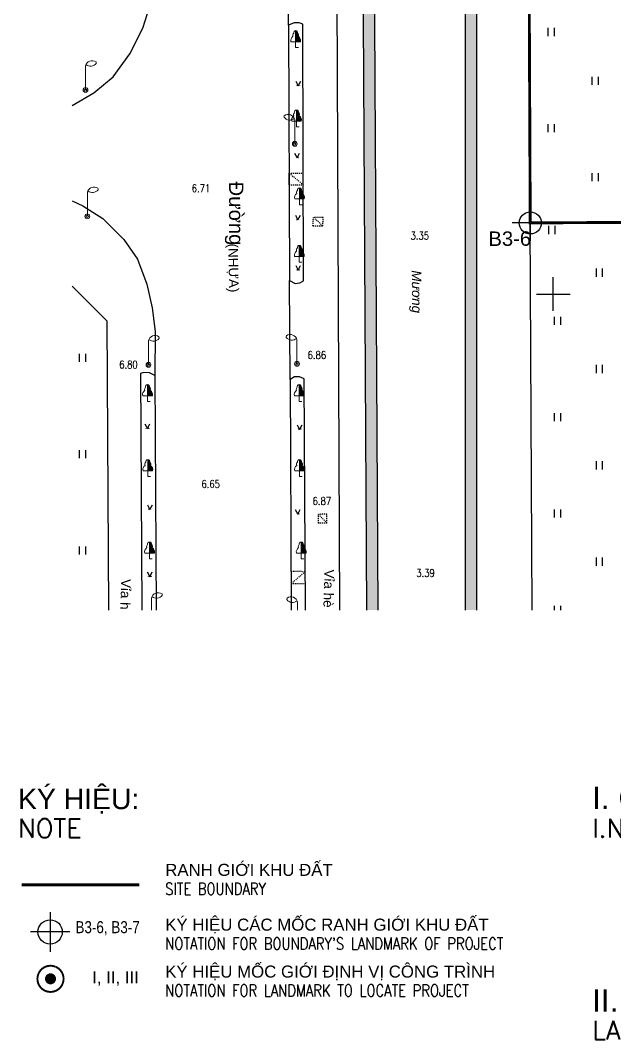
# Model space of a CAD drawing. Header units: millimetres. Extents: x 581430 to 583682, y 2329840 to 2330113.
# Drawn here: x 581899.4 to 581961.1, y 2329872.6 to 2329978.4 of the extents above; entities that cross this region are included whole.
import ezdxf
from ezdxf.enums import TextEntityAlignment as Align
from ezdxf.xclip import XClip

# ---------------------------------------------------------------- set-up
doc = ezdxf.new("R2010")
doc.units = ezdxf.units.MM
doc.header["$LTSCALE"] = 0.001
doc.header["$MEASUREMENT"] = 0
doc.header["$XCLIPFRAME"] = 0
for name, pattern in [('$0$ACAD_ISO03W100', [30, 12, -18]), ('CENTER2', [1.125, 0.75, -0.125, 0.125, -0.125]), ('HIDDEN', [0.375, 0.25, -0.125]), ('NETNHA500', [0.75, 0.5, -0.25])]:
    doc.linetypes.add(name, pattern=pattern)
for name, color, linetype in [('$0$slopes', 7, 'Continuous'), ('Existing map', 250, 'Continuous'), ('IDEA_Text', 8, 'Continuous'), ('new block$0$giao thong chuan 28 06$0$giao thong chuan$0$giao thongsua theo ssd$0$giao thong canh quan$0$giao thong$0$CHUTHICH', 7, 'Continuous'), ('Red line', 1, 'Continuous'), ('TEXT VIET', 7, 'Continuous'), ('TOA DO', 7, 'Continuous')]:
    doc.layers.add(name, color=color, linetype=linetype)
doc.layers.add('KYHIEU', color=250, linetype='Continuous', lineweight=0)
doc.layers.add('new block$0$giao thong chuan 28 06$0$giao thong chuan$0$giao thongsua theo ssd$0$giao thong canh quan$0$giao thong$0$TOADO', color=7, linetype='Continuous', lineweight=35)
doc.styles.add('AO', font='', dxfattribs={"height": 1})
doc.styles.add('Arial', font='arial.ttf')
doc.styles.add('arial-3', font='romans.shx', dxfattribs={"width": 0.7})
doc.styles.add('CHU', font='', dxfattribs={"height": 1.5})
doc.styles.add('CLD', font='', dxfattribs={"height": 1})
doc.styles.add('DC', font='romans.shx', dxfattribs={"width": 0.8, "height": 0.8})
doc.styles.get('AO').set_extended_font_data('.VnArial', italic=True)
doc.styles.get('CHU').set_extended_font_data('.VnArial')
doc.styles.get('CLD').set_extended_font_data('.VnArialH')
pattern_1 = [(0, (-582694.9674589662, -2330087.454682999), (0.714375, 0.4124445967499999), [0.47625, -0.9524999999999999]), (120, (-582694.9674589662, -2330087.454682999), (-0.7143749984391286, 0.4124445994535086), [0.4762499999999995, -0.952499999999999]), (59.99999999999999, (-582694.9674589662, -2330087.454682999), (1.560871365491323e-09, 0.8248891962035083), [-0.9524999999999999, 0.47625])]

# ---------------------------------------------------------------- blocks, each defined once
blk = doc.blocks.new('CAYLR')
at = {"layer": 'KYHIEU'}
for points in [[(0, 1.75, 0.497303), (-0.198201, 1.488681, 0.339551), (-0.284941, 1.163565, 0.289175), (-0.5, 0.602359)], [(0, 1.75, -0.497303), (0.198201, 1.488681, -0.339551), (0.284941, 1.163565, -0.289175), (0.5, 0.602359)]]:
    blk.add_lwpolyline(points, format="xyb", dxfattribs=at)
for points in [[(0, 0), (0, 1.75)], [(0.1, 0.602359), (0.1, 1.724173)], [(0.2, 0.602359), (0.2, 1.487287)], [(0.3, 0.602359), (0.3, 1.151908)], [(-0.5, 0.602359), (0.5, 0.602359)], [(0, 0), (0.280275, -0.001587)], [(0.4, 0.602359), (0.4, 1.04811)], [(0.5, 0.602359), (0.5, 0.8228110000000001)]]:
    blk.add_lwpolyline(points, dxfattribs=at)
blk = doc.blocks.new('DEN-T')
at = {"layer": 'KYHIEU'}
for points in [[(-0.04813851602375507, 2.635291708156728, -0.4205312355544072), (-1.11363583378261, 2.754774887216627, -0.5722409269359763)], [(-1.097098964673933, 2.919030659173586, -0.5236518105231166), (-5.005858838558197e-09, 2.499999998472049, -0.5493756897929506)]]:
    blk.add_lwpolyline(points, format="xyb", dxfattribs=at)
blk.add_lwpolyline([(0, 0), (0, 2.5)], dxfattribs=at)
for radius in [0.25, 0.125]:
    blk.add_circle((0, 0), radius, dxfattribs=at)
blk.add_arc((-0.9486675754305907, 2.821126608832856), 0.1778119251538809, 146.5915040924764, 201.9104362644512, dxfattribs=at)
blk = doc.blocks.new('DEN-P')
at = {"layer": 'KYHIEU'}
for points in [[(1.097098964673933, 2.919030659173586, 0.5236518105231166), (5.005858838558197e-09, 2.499999998472049, 0.5493756897929506)], [(0.04813851602375507, 2.635291708156728, 0.4205312355544072), (1.11363583378261, 2.754774887216627, 0.5722409269359763)]]:
    blk.add_lwpolyline(points, format="xyb", dxfattribs=at)
blk.add_lwpolyline([(0, 0), (0, 2.5)], dxfattribs=at)
for radius in [0.25, 0.125]:
    blk.add_circle((0, 0), radius, dxfattribs=at)
blk.add_arc((0.9486675754305907, 2.821126608832856), 0.1778119251538809, 338.0895637355486, 33.40849590752357, dxfattribs=at)
blk = doc.blocks.new('DEN-P-flat-5')
at = {"layer": 'KYHIEU'}
for points in [[(1.09709896473214, 2.919030659366399, 0.5236518105231166), (5.005858838558197e-09, 2.499999998603016, 0.5493756897929506)], [(0.04813851602375507, 2.635291708167642, 0.4205312355544072), (1.113635833840817, 2.754774887114763, 0.5722409269359763)]]:
    blk.add_lwpolyline(points, format="xyb", dxfattribs=at)
blk.add_lwpolyline([(0, 0), (0, 2.5)], dxfattribs=at)
for radius in [0.25, 0.125]:
    blk.add_circle((0, 0), radius, dxfattribs=at)
blk.add_arc((0.948667575372383, 2.821126608643681), 0.1778119251538809, 338.0895637462928, 33.40849589872919, dxfattribs=at)
blk = doc.blocks.new('DEN-P-flat-6')
at = {"layer": 'KYHIEU'}
for points in [[(1.097098964615725, 2.919030659366399, 0.5236518105231166), (5.005858838558197e-09, 2.499999998603016, 0.5493756897929506)], [(0.04813851602375507, 2.635291708167642, 0.4205312355544072), (1.113635833724402, 2.754774887114763, 0.5722409269359763)]]:
    blk.add_lwpolyline(points, format="xyb", dxfattribs=at)
blk.add_lwpolyline([(0, 0), (0, 2.5)], dxfattribs=at)
for radius in [0.25, 0.125]:
    blk.add_circle((0, 0), radius, dxfattribs=at)
blk.add_arc((0.9486675754887983, 2.821126608643681), 0.1778119251538809, 338.0895637462928, 33.40849589872919, dxfattribs=at)
blk = doc.blocks.new('DEN-P-flat-7')
at = {"layer": 'KYHIEU'}
for points in [[(1.097098964615725, 2.919030659366399, 0.5236518105231166), (5.005858838558197e-09, 2.499999998603016, 0.5493756897929506)], [(0.04813851602375507, 2.635291708167642, 0.4205312355544072), (1.113635833724402, 2.754774887114763, 0.5722409269359763)]]:
    blk.add_lwpolyline(points, format="xyb", dxfattribs=at)
blk.add_lwpolyline([(0, 0), (0, 2.5)], dxfattribs=at)
for radius in [0.25, 0.125]:
    blk.add_circle((0, 0), radius, dxfattribs=at)
blk.add_arc((0.9486675754887983, 2.821126608643681), 0.1778119251538809, 338.0895637462928, 33.40849589872919, dxfattribs=at)
blk = doc.blocks.new('DEN-P-flat-8')
at = {"layer": 'KYHIEU'}
for points in [[(1.09709896473214, 2.919030659366399, 0.5236518105231166), (5.005858838558197e-09, 2.499999998603016, 0.5493756897929506)], [(0.04813851602375507, 2.635291708167642, 0.4205312355544072), (1.113635833840817, 2.754774887114763, 0.5722409269359763)]]:
    blk.add_lwpolyline(points, format="xyb", dxfattribs=at)
blk.add_lwpolyline([(0, 0), (0, 2.5)], dxfattribs=at)
for radius in [0.25, 0.125]:
    blk.add_circle((0, 0), radius, dxfattribs=at)
blk.add_arc((0.948667575372383, 2.821126608643681), 0.1778119251538809, 338.0895637462928, 33.40849589872919, dxfattribs=at)
blk = doc.blocks.new('DEN-T-flat-1')
at = {"layer": 'KYHIEU'}
for points in [[(-0.04813851602375507, 2.635291708167642, -0.4205312355544072), (-1.113635833724402, 2.754774887114763, -0.5722409269359763)], [(-1.097098964615725, 2.919030659366399, -0.5236518105231166), (-5.005858838558197e-09, 2.499999998603016, -0.5493756897929506)]]:
    blk.add_lwpolyline(points, format="xyb", dxfattribs=at)
blk.add_lwpolyline([(0, 0), (0, 2.5)], dxfattribs=at)
for radius in [0.25, 0.125]:
    blk.add_circle((0, 0), radius, dxfattribs=at)
blk.add_arc((-0.9486675754887983, 2.821126608643681), 0.1778119251538809, 146.5915041012708, 201.9104362537072, dxfattribs=at)
blk = doc.blocks.new('DEN-T-flat-2')
at = {"layer": 'KYHIEU'}
for points in [[(-0.04813851602375507, 2.635291708167642, -0.4205312355544072), (-1.113635833724402, 2.754774887114763, -0.5722409269359763)], [(-1.097098964615725, 2.919030659366399, -0.5236518105231166), (-5.005858838558197e-09, 2.499999998603016, -0.5493756897929506)]]:
    blk.add_lwpolyline(points, format="xyb", dxfattribs=at)
blk.add_lwpolyline([(0, 0), (0, 2.5)], dxfattribs=at)
for radius in [0.25, 0.125]:
    blk.add_circle((0, 0), radius, dxfattribs=at)
blk.add_arc((-0.9486675754887983, 2.821126608643681), 0.1778119251538809, 146.5915041012708, 201.9104362537072, dxfattribs=at)
blk = doc.blocks.new('CAYLR-flat-19')
at = {"layer": 'KYHIEU'}
for points in [[(0, 1.75, 0.497303), (-0.1982009999919683, 1.488681000191718, 0.339551), (-0.2849410000490025, 1.163565000053495, 0.289175), (-0.5, 0.6023590001277626)], [(0, 1.75, -0.497303), (0.1982009999919683, 1.488681000191718, -0.339551), (0.2849410000490025, 1.163565000053495, -0.289175), (0.5, 0.6023590001277626)]]:
    blk.add_lwpolyline(points, format="xyb", dxfattribs=at)
for points in [[(0, 0), (0, 1.75)], [(0.09999999997671694, 0.6023590001277626), (0.09999999997671694, 1.724173000082374)], [(0.1999999999534339, 0.6023590001277626), (0.1999999999534339, 1.487286999821663)], [(0.3000000000465661, 0.6023590001277626), (0.3000000000465661, 1.151907999999821)], [(-0.5, 0.6023590001277626), (0.5, 0.6023590001277626)], [(0, 0), (0.2802750000264496, -0.001587000209838152)], [(0.4000000000232831, 0.6023590001277626), (0.4000000000232831, 1.048109999857843)], [(0.5, 0.6023590001277626), (0.5, 0.8228110000491142)]]:
    blk.add_lwpolyline(points, dxfattribs=at)
blk = doc.blocks.new('CAYLR-flat-23')
at = {"layer": 'KYHIEU'}
for points in [[(0, 1.75, 0.497303), (-0.1982009999919683, 1.488681000191718, 0.339551), (-0.2849410000490025, 1.163565000053495, 0.289175), (-0.5, 0.6023590001277626)], [(0, 1.75, -0.497303), (0.1982009999919683, 1.488681000191718, -0.339551), (0.2849410000490025, 1.163565000053495, -0.289175), (0.5, 0.6023590001277626)]]:
    blk.add_lwpolyline(points, format="xyb", dxfattribs=at)
for points in [[(0, 0), (0, 1.75)], [(0.09999999997671694, 0.6023590001277626), (0.09999999997671694, 1.724173000082374)], [(0.1999999999534339, 0.6023590001277626), (0.1999999999534339, 1.487286999821663)], [(0.3000000000465661, 0.6023590001277626), (0.3000000000465661, 1.151907999999821)], [(-0.5, 0.6023590001277626), (0.5, 0.6023590001277626)], [(0, 0), (0.2802750000264496, -0.001587000209838152)], [(0.4000000000232831, 0.6023590001277626), (0.4000000000232831, 1.048109999857843)], [(0.5, 0.6023590001277626), (0.5, 0.8228110000491142)]]:
    blk.add_lwpolyline(points, dxfattribs=at)
blk = doc.blocks.new('CAYLR-flat-24')
at = {"layer": 'KYHIEU'}
for points in [[(0, 1.75, 0.497303), (-0.1982009999919683, 1.488681000191718, 0.339551), (-0.2849410000490025, 1.163565000053495, 0.289175), (-0.5, 0.6023590001277626)], [(0, 1.75, -0.497303), (0.1982009999919683, 1.488681000191718, -0.339551), (0.2849410000490025, 1.163565000053495, -0.289175), (0.5, 0.6023590001277626)]]:
    blk.add_lwpolyline(points, format="xyb", dxfattribs=at)
for points in [[(0, 0), (0, 1.75)], [(0.09999999997671694, 0.6023590001277626), (0.09999999997671694, 1.724173000082374)], [(0.1999999999534339, 0.6023590001277626), (0.1999999999534339, 1.487286999821663)], [(0.3000000000465661, 0.6023590001277626), (0.3000000000465661, 1.151907999999821)], [(-0.5, 0.6023590001277626), (0.5, 0.6023590001277626)], [(0, 0), (0.2802750000264496, -0.001587000209838152)], [(0.4000000000232831, 0.6023590001277626), (0.4000000000232831, 1.048109999857843)], [(0.5, 0.6023590001277626), (0.5, 0.8228110000491142)]]:
    blk.add_lwpolyline(points, dxfattribs=at)
blk = doc.blocks.new('CAYLR-flat-25')
at = {"layer": 'KYHIEU'}
for points in [[(0, 1.75, 0.497303), (-0.1982009999919683, 1.488681000191718, 0.339551), (-0.2849410000490025, 1.163565000053495, 0.289175), (-0.5, 0.6023590001277626)], [(0, 1.75, -0.497303), (0.1982009999919683, 1.488681000191718, -0.339551), (0.2849410000490025, 1.163565000053495, -0.289175), (0.5, 0.6023590001277626)]]:
    blk.add_lwpolyline(points, format="xyb", dxfattribs=at)
for points in [[(0, 0), (0, 1.75)], [(0.09999999997671694, 0.6023590001277626), (0.09999999997671694, 1.724173000082374)], [(0.1999999999534339, 0.6023590001277626), (0.1999999999534339, 1.487286999821663)], [(0.3000000000465661, 0.6023590001277626), (0.3000000000465661, 1.151907999999821)], [(-0.5, 0.6023590001277626), (0.5, 0.6023590001277626)], [(0, 0), (0.2802750000264496, -0.001587000209838152)], [(0.4000000000232831, 0.6023590001277626), (0.4000000000232831, 1.048109999857843)], [(0.5, 0.6023590001277626), (0.5, 0.8228110000491142)]]:
    blk.add_lwpolyline(points, dxfattribs=at)
blk = doc.blocks.new('DEN-T-flat-11')
at = {"layer": 'KYHIEU'}
for points in [[(-0.04813851602375507, 2.635291708167642, -0.4205312355544072), (-1.113635833724402, 2.754774887114763, -0.5722409269359763)], [(-1.097098964615725, 2.919030659366399, -0.5236518105231166), (-5.005858838558197e-09, 2.499999998603016, -0.5493756897929506)]]:
    blk.add_lwpolyline(points, format="xyb", dxfattribs=at)
blk.add_lwpolyline([(0, 0), (0, 2.5)], dxfattribs=at)
for radius in [0.25, 0.125]:
    blk.add_circle((0, 0), radius, dxfattribs=at)
blk.add_arc((-0.9486675754887983, 2.821126608643681), 0.1778119251538809, 146.5915041012708, 201.9104362537072, dxfattribs=at)
blk = doc.blocks.new('CAYLR-flat-160')
at = {"layer": 'KYHIEU'}
for points in [[(0, 1.75, 0.497303), (-0.1982009999919683, 1.488681000191718, 0.339551), (-0.2849410000490025, 1.163565000053495, 0.289175), (-0.5, 0.6023590001277626)], [(0, 1.75, -0.497303), (0.1982009999919683, 1.488681000191718, -0.339551), (0.2849410000490025, 1.163565000053495, -0.289175), (0.5, 0.6023590001277626)]]:
    blk.add_lwpolyline(points, format="xyb", dxfattribs=at)
for points in [[(0, 0), (0, 1.75)], [(0.09999999997671694, 0.6023590001277626), (0.09999999997671694, 1.724173000082374)], [(0.1999999999534339, 0.6023590001277626), (0.1999999999534339, 1.487286999821663)], [(0.3000000000465661, 0.6023590001277626), (0.3000000000465661, 1.151907999999821)], [(-0.5, 0.6023590001277626), (0.5, 0.6023590001277626)], [(0, 0), (0.2802750000264496, -0.001587000209838152)], [(0.4000000000232831, 0.6023590001277626), (0.4000000000232831, 1.048109999857843)], [(0.5, 0.6023590001277626), (0.5, 0.8228110000491142)]]:
    blk.add_lwpolyline(points, dxfattribs=at)
blk = doc.blocks.new('CAYLR-flat-161')
at = {"layer": 'KYHIEU'}
for points in [[(0, 1.75, 0.497303), (-0.1982009999919683, 1.488681000191718, 0.339551), (-0.2849410000490025, 1.163565000053495, 0.289175), (-0.5, 0.6023590001277626)], [(0, 1.75, -0.497303), (0.1982009999919683, 1.488681000191718, -0.339551), (0.2849410000490025, 1.163565000053495, -0.289175), (0.5, 0.6023590001277626)]]:
    blk.add_lwpolyline(points, format="xyb", dxfattribs=at)
for points in [[(0, 0), (0, 1.75)], [(0.09999999997671694, 0.6023590001277626), (0.09999999997671694, 1.724173000082374)], [(0.1999999999534339, 0.6023590001277626), (0.1999999999534339, 1.487286999821663)], [(0.3000000000465661, 0.6023590001277626), (0.3000000000465661, 1.151907999999821)], [(-0.5, 0.6023590001277626), (0.5, 0.6023590001277626)], [(0, 0), (0.2802750000264496, -0.001587000209838152)], [(0.4000000000232831, 0.6023590001277626), (0.4000000000232831, 1.048109999857843)], [(0.5, 0.6023590001277626), (0.5, 0.8228110000491142)]]:
    blk.add_lwpolyline(points, dxfattribs=at)
blk = doc.blocks.new('CAYLR-flat-162')
at = {"layer": 'KYHIEU'}
for points in [[(0, 1.75, 0.497303), (-0.1982009999919683, 1.488681000191718, 0.339551), (-0.2849410000490025, 1.163565000053495, 0.289175), (-0.5, 0.6023590001277626)], [(0, 1.75, -0.497303), (0.1982009999919683, 1.488681000191718, -0.339551), (0.2849410000490025, 1.163565000053495, -0.289175), (0.5, 0.6023590001277626)]]:
    blk.add_lwpolyline(points, format="xyb", dxfattribs=at)
for points in [[(0, 0), (0, 1.75)], [(0.09999999997671694, 0.6023590001277626), (0.09999999997671694, 1.724173000082374)], [(0.1999999999534339, 0.6023590001277626), (0.1999999999534339, 1.487286999821663)], [(0.3000000000465661, 0.6023590001277626), (0.3000000000465661, 1.151907999999821)], [(-0.5, 0.6023590001277626), (0.5, 0.6023590001277626)], [(0, 0), (0.2802750000264496, -0.001587000209838152)], [(0.4000000000232831, 0.6023590001277626), (0.4000000000232831, 1.048109999857843)], [(0.5, 0.6023590001277626), (0.5, 0.8228110000491142)]]:
    blk.add_lwpolyline(points, dxfattribs=at)
blk = doc.blocks.new('CAYLR-flat-163')
at = {"layer": 'KYHIEU'}
for points in [[(0, 1.75, 0.497303), (-0.1982009999919683, 1.488681000191718, 0.339551), (-0.2849410000490025, 1.163565000053495, 0.289175), (-0.5, 0.6023590001277626)], [(0, 1.75, -0.497303), (0.1982009999919683, 1.488681000191718, -0.339551), (0.2849410000490025, 1.163565000053495, -0.289175), (0.5, 0.6023590001277626)]]:
    blk.add_lwpolyline(points, format="xyb", dxfattribs=at)
for points in [[(0, 0), (0, 1.75)], [(0.09999999997671694, 0.6023590001277626), (0.09999999997671694, 1.724173000082374)], [(0.1999999999534339, 0.6023590001277626), (0.1999999999534339, 1.487286999821663)], [(0.3000000000465661, 0.6023590001277626), (0.3000000000465661, 1.151907999999821)], [(-0.5, 0.6023590001277626), (0.5, 0.6023590001277626)], [(0, 0), (0.2802750000264496, -0.001587000209838152)], [(0.4000000000232831, 0.6023590001277626), (0.4000000000232831, 1.048109999857843)], [(0.5, 0.6023590001277626), (0.5, 0.8228110000491142)]]:
    blk.add_lwpolyline(points, dxfattribs=at)
blk = doc.blocks.new('CAYLR-flat-164')
at = {"layer": 'KYHIEU'}
for points in [[(0, 1.75, 0.497303), (-0.1982009999919683, 1.488681000191718, 0.339551), (-0.2849410000490025, 1.163565000053495, 0.289175), (-0.5, 0.6023590001277626)], [(0, 1.75, -0.497303), (0.1982009999919683, 1.488681000191718, -0.339551), (0.2849410000490025, 1.163565000053495, -0.289175), (0.5, 0.6023590001277626)]]:
    blk.add_lwpolyline(points, format="xyb", dxfattribs=at)
for points in [[(0, 0), (0, 1.75)], [(0.09999999997671694, 0.6023590001277626), (0.09999999997671694, 1.724173000082374)], [(0.1999999999534339, 0.6023590001277626), (0.1999999999534339, 1.487286999821663)], [(0.3000000000465661, 0.6023590001277626), (0.3000000000465661, 1.151907999999821)], [(-0.5, 0.6023590001277626), (0.5, 0.6023590001277626)], [(0, 0), (0.2802750000264496, -0.001587000209838152)], [(0.4000000000232831, 0.6023590001277626), (0.4000000000232831, 1.048109999857843)], [(0.5, 0.6023590001277626), (0.5, 0.8228110000491142)]]:
    blk.add_lwpolyline(points, dxfattribs=at)
blk = doc.blocks.new('CAYLR-flat-165')
at = {"layer": 'KYHIEU'}
for points in [[(0, 1.75, 0.497303), (-0.1982009999919683, 1.488681000191718, 0.339551), (-0.2849410000490025, 1.163565000053495, 0.289175), (-0.5, 0.6023590001277626)], [(0, 1.75, -0.497303), (0.1982009999919683, 1.488681000191718, -0.339551), (0.2849410000490025, 1.163565000053495, -0.289175), (0.5, 0.6023590001277626)]]:
    blk.add_lwpolyline(points, format="xyb", dxfattribs=at)
for points in [[(0, 0), (0, 1.75)], [(0.09999999997671694, 0.6023590001277626), (0.09999999997671694, 1.724173000082374)], [(0.1999999999534339, 0.6023590001277626), (0.1999999999534339, 1.487286999821663)], [(0.3000000000465661, 0.6023590001277626), (0.3000000000465661, 1.151907999999821)], [(-0.5, 0.6023590001277626), (0.5, 0.6023590001277626)], [(0, 0), (0.2802750000264496, -0.001587000209838152)], [(0.4000000000232831, 0.6023590001277626), (0.4000000000232831, 1.048109999857843)], [(0.5, 0.6023590001277626), (0.5, 0.8228110000491142)]]:
    blk.add_lwpolyline(points, dxfattribs=at)
blk = doc.blocks.new('Existing map')
at = {"layer": 'Existing map'}
h = blk.add_hatch(dxfattribs=at)
h.set_pattern_fill('HONEY', color=256, scale=0.15)
h.set_pattern_definition(pattern_1)
h.paths.add_polyline_path([(-256.6674589661416, -44.79468299914151), (-261.6574589661323, -44.83468299917877), (-265.0474589661462, -47.4346829992719), (-264.6153660460841, -123.574899203144), (-263.4156713710399, -123.5176921426319), (-263.8440950125223, -48.02404904691502), (-261.2460177611792, -46.03142342716455), (-257.0498729093233, -45.99778699502349), (-254.1274589662207, -48.09973713057116), (-254.1274589661043, -123.074786674697), (-252.9274589661509, -123.017565054819), (-252.9274589661509, -47.48468299908563)])
h = blk.add_hatch(color=256, dxfattribs=at)
h.paths.add_polyline_path([(-271.3217388381017, -115.7909537442029, 1), (-271.3437388379825, -115.7909537442029, 1)])
h.paths.add_polyline_path([(-271.5805287280818, -115.7909537442029, 1), (-271.6025287281955, -115.7909537442029, 1)])
h = blk.add_hatch(color=256, dxfattribs=at)
h.paths.add_polyline_path([(-271.4424761673436, -123.2743734465912, 1), (-271.4644761672243, -123.2743734465912, 1)])
h.paths.add_polyline_path([(-271.7012660573237, -123.2743734465912, 1), (-271.7232660574373, -123.2743734465912, 1)])
h = blk.add_hatch(dxfattribs=at)
h.set_pattern_fill('HONEY', color=256, scale=0.15)
h.set_pattern_definition(pattern_1)
h.paths.add_polyline_path([(-263.4156713710399, -123.5176921426319), (-264.6153660460841, -123.574899203144), (-264.2174725196091, -193.6887514046393), (-263.0174531966913, -193.6887514046393)])
h = blk.add_hatch(dxfattribs=at)
h.set_pattern_fill('HONEY', color=256, scale=0.15)
h.set_pattern_definition(pattern_1)
h.paths.add_polyline_path([(-252.9274589661509, -123.017565054819), (-254.1274589661043, -123.074786674697), (-254.1274589661043, -193.688751405105), (-252.9274589661509, -193.688751405105)])
h = blk.add_hatch(color=256, dxfattribs=at)
h.paths.add_polyline_path([(-271.3619846145157, -129.7117219087668, 1), (-271.3839846143965, -129.7117219087668, 1)])
h.paths.add_polyline_path([(-271.6207745044958, -129.7117219087668, 1), (-271.6427745046094, -129.7117219087668, 1)])
h = blk.add_hatch(color=256, dxfattribs=at)
h.paths.add_polyline_path([(-271.3344480305677, -134.9376785866916, 1), (-271.3564480304485, -134.9376785866916, 1)])
h.paths.add_polyline_path([(-271.5932379205478, -134.9376785866916, 1), (-271.6152379206615, -134.9376785866916, 1)])
h = blk.add_hatch(color=256, dxfattribs=at)
h.paths.add_polyline_path([(-286.9957035954576, -151.3962947716936, 1), (-287.0177035953384, -151.3962947716936, 1)])
h.paths.add_polyline_path([(-287.2544934854377, -151.3962947716936, 1), (-287.2764934855513, -151.3962947716936, 1)])
h = blk.add_hatch(color=256, dxfattribs=at)
h.paths.add_polyline_path([(-271.179819521145, -151.4763322509825, 1), (-271.2018195210258, -151.4763322509825, 1)])
h.paths.add_polyline_path([(-271.4386094111251, -151.4763322509825, 1), (-271.4606094112387, -151.4763322509825, 1)])
h = blk.add_hatch(color=256, dxfattribs=at)
h.paths.add_polyline_path([(-286.7454031086527, -159.7970150550827, 1), (-286.7674031085335, -159.7970150550827, 1)])
h.paths.add_polyline_path([(-287.0041929986328, -159.7970150550827, 1), (-287.0261929987464, -159.7970150550827, 1)])
h = blk.add_hatch(color=256, dxfattribs=at)
h.paths.add_polyline_path([(-271.373987740837, -160.2757170186378, 1), (-271.3959877407178, -160.2757170186378, 1)])
h.paths.add_polyline_path([(-271.6327776308171, -160.2757170186378, 1), (-271.6547776309308, -160.2757170186378, 1)])
h = blk.add_hatch(color=256, dxfattribs=at)
h.paths.add_polyline_path([(-286.7598774668295, -166.7722898311913, 1), (-286.7818774667103, -166.7722898311913, 1)])
h.paths.add_polyline_path([(-287.0186673568096, -166.7722898311913, 1), (-287.0406673569232, -166.7722898311913, 1)])
for p, q in [((-267.7574589662254, -43.84468299942091), (-267.0524680215167, -193.7361063249409)), ((-272.4874589662068, -109.534682999365), (-272.6274589662207, -95.66468299925327)), ((-287.6074589662021, -109.8446829994209), (-286.88745896623, -107.5546829993837)), ((-288.9774589661974, -112.5046829991043), (-287.6074589662021, -109.8446829994209)), ((-271.88745896623, -109.2746829991229), (-272.4874589662068, -109.534682999365)), ((-272.4874589662068, -109.534682999365), (-272.3674589662114, -136.0546829993837)), ((-271.3674589662114, -109.2746829991229), (-271.88745896623, -109.2746829991229)), ((-271.0074589662254, -109.444682999514), (-271.3674589662114, -109.2746829991229)), ((-270.9174589661416, -136.0746829994023), (-271.0074589662254, -109.444682999514)), ((-245.5201737871394, -109.8168396260589), (-245.5201737871394, -110.6612456375733)), ((-244.8701737869997, -109.8168396260589), (-244.8701737869997, -110.6612456375733)), ((-290.7074589661788, -114.8846829994582), (-288.9774589661974, -112.5046829991043)), ((-292.7074589661788, -116.5546829993837), (-290.7074589661788, -114.8846829994582)), ((-271.7196683821967, -115.3354170066305), (-271.4621337830322, -115.8213963583112)), ((-271.4621337830322, -115.8213963583112), (-271.2045991839841, -115.3354170066305)), ((-240.9457331243902, -114.9018552773632), (-240.9457331243902, -115.7462612888776)), ((-240.2957331242505, -114.9018552773632), (-240.2957331242505, -115.7462612888776)), ((-294.9674589661881, -117.8922340194695), (-292.7074589661788, -116.5546829993837)), ((-245.5201737871394, -119.8168396260589), (-245.5201737871394, -120.6612456375733)), ((-244.8701737869997, -119.8168396260589), (-244.8701737869997, -120.6612456375733)), ((-271.8404057114385, -122.8188367090188), (-271.582871112274, -123.3048160606995)), ((-271.582871112274, -123.3048160606995), (-271.3253365132259, -122.8188367090188)), ((-272.3974589662394, -126.1046829996631), (-272.3974589662394, -124.9146829992533)), ((-240.9457331243902, -124.9018552773632), (-240.9457331243902, -125.7462612888776)), ((-240.2957331242505, -124.9018552773632), (-240.2957331242505, -125.7462612888776)), ((-271.7599141586106, -129.2561851711944), (-271.5023795594461, -129.7421645228751)), ((-271.5023795594461, -129.7421645228751), (-271.244844960398, -129.2561851711944)), ((-247.1174588551512, -180.2547301156446), (-247.3574588530464, -130.064730564598)), ((-245.4497610698454, -130.379488284234), (-245.4497610698454, -131.2238942957483)), ((-244.7997610697057, -130.379488284234), (-244.7997610697057, -131.2238942957483)), ((-271.7323775746627, -134.4821418491192), (-271.4748429754982, -134.9681212007999)), ((-271.4748429754982, -134.9681212007999), (-271.2173083764501, -134.4821418491192)), ((-240.5201737871394, -134.8168396260589), (-240.5201737871394, -135.6612456375733)), ((-239.8701737869997, -134.8168396260589), (-239.8701737869997, -135.6612456375733)), ((-272.3074589661555, -146.3446829994209), (-272.3674589662114, -136.0546829993837)), ((-272.3674589662114, -136.0546829993837), (-271.7874589661369, -136.3646829994395)), ((-271.7874589661369, -136.3646829994395), (-271.2974589661462, -136.2946829991415)), ((-271.2974589661462, -136.2946829991415), (-270.9174589661416, -136.0746829994023)), ((-244.9674589661881, -139.2046829992905), (-244.9674589661881, -135.7046829992905)), ((-291.3074589661555, -140.2646829993464), (-294.9674589661881, -136.6411009095609)), ((-246.7174589661881, -137.4546829992905), (-243.2174589661881, -137.4546829992905)), ((-291.1174589663278, -180.5146829993464), (-291.3074589661555, -140.2646829993464)), ((-244.8701737869997, -139.8168396260589), (-244.8701737869997, -140.6612456375733)), ((-244.22017378686, -139.8168396260589), (-244.22017378686, -140.6612456375733)), ((-294.2357744767796, -143.66405119095), (-294.2357744767796, -144.5084572024643)), ((-293.5857744766399, -143.66405119095), (-293.5857744766399, -144.5084572024643)), ((-240.5201737871394, -144.8168396260589), (-240.5201737871394, -145.6612456375733)), ((-239.8701737869997, -144.8168396260589), (-239.8701737869997, -145.6612456375733)), ((-287.4974589662161, -145.5946829994209), (-287.8474589661928, -145.714682999067)), ((-287.4974589662161, -145.5946829994209), (-287.8474589661928, -145.714682999067)), ((-287.8474589661928, -145.714682999067), (-287.7046895917738, -176.8646829994395)), ((-287.8474589661928, -145.714682999067), (-287.7046895917738, -176.8646829994395)), ((-286.9374589661602, -145.624682999216), (-287.4974589662161, -145.5946829994209)), ((-286.9374589661602, -145.624682999216), (-287.4974589662161, -145.5946829994209)), ((-286.3674589662114, -145.9046829994768), (-286.9374589661602, -145.624682999216)), ((-286.3674589662114, -145.9046829994768), (-286.9374589661602, -145.624682999216)), ((-271.3274589661742, -146.034682999365), (-271.8474589661928, -146.0646829991601)), ((-270.8574589662021, -146.2546829991043), (-271.3274589661742, -146.034682999365)), ((-271.8474589661928, -146.0646829991601), (-272.3074589661555, -146.3446829994209)), ((-272.3074589661555, -146.3446829994209), (-272.1674589661416, -176.8646829994395)), ((-270.6774589661509, -176.944682999514), (-270.8574589662021, -146.2546829991043)), ((-244.8701737869997, -149.8168396260589), (-244.8701737869997, -150.6612456375733)), ((-244.22017378686, -149.8168396260589), (-244.22017378686, -150.6612456375733)), ((-287.3936331395525, -150.9407580341212), (-287.136098540388, -151.426737385802)), ((-287.136098540388, -151.426737385802), (-286.87856394134, -150.9407580341212)), ((-271.5777490652399, -151.0207955134101), (-271.3202144660754, -151.5067748650908)), ((-271.3202144660754, -151.5067748650908), (-271.0626798670273, -151.0207955134101)), ((-294.2357744767796, -153.66405119095), (-294.2357744767796, -154.5084572024643)), ((-293.5857744766399, -153.66405119095), (-293.5857744766399, -154.5084572024643)), ((-240.5201737871394, -154.8168396260589), (-240.5201737871394, -155.6612456375733)), ((-239.8701737869997, -154.8168396260589), (-239.8701737869997, -155.6612456375733)), ((-287.1433326527476, -159.3414783175103), (-286.8857980535831, -159.8274576691911)), ((-286.8857980535831, -159.8274576691911), (-286.628263454535, -159.3414783175103)), ((-271.771917284932, -159.8201802810654), (-271.5143826857675, -160.3061596327461)), ((-271.5143826857675, -160.3061596327461), (-271.2568480867194, -159.8201802810654)), ((-244.8701737869997, -159.8168396260589), (-244.8701737869997, -160.6612456375733)), ((-244.22017378686, -159.8168396260589), (-244.22017378686, -160.6612456375733)), ((-294.2357744767796, -163.66405119095), (-294.2357744767796, -164.5084572024643)), ((-293.5857744766399, -163.66405119095), (-293.5857744766399, -164.5084572024643)), ((-240.5201737871394, -164.8168396260589), (-240.5201737871394, -165.6612456375733)), ((-239.8701737869997, -164.8168396260589), (-239.8701737869997, -165.6612456375733)), ((-287.1578070109244, -166.3167530936189), (-286.9002724117599, -166.8027324452996)), ((-286.9002724117599, -166.8027324452996), (-286.6427378127119, -166.3167530936189)), ((-244.8701737869997, -169.8168396260589), (-244.8701737869997, -170.6612456375733)), ((-244.22017378686, -169.8168396260589), (-244.22017378686, -170.6612456375733))]:
    blk.add_line(p, q, dxfattribs=at)
at = {"layer": 'Existing map', "linetype": 'NETNHA500'}
for p, q in [((-272.3974589662394, -124.9146829992533), (-270.9551758269081, -124.9146829987876)), ((-272.3974589662394, -124.9146829992533), (-270.9511540468084, -126.1046829991974)), ((-272.3974589662394, -126.1046829996631), (-270.9511540468084, -126.1046829991974)), ((-269.9374589661602, -130.3546829991974), (-269.88745896623, -129.4946829993278)), ((-268.8674589662114, -129.5146829993464), (-269.88745896623, -129.4946829993278)), ((-269.88745896623, -129.4946829993278), (-268.9174589661416, -130.374682999216)), ((-268.9174589661416, -130.374682999216), (-268.8674589662114, -129.5146829993464)), ((-269.9374589661602, -130.3546829991974), (-268.9174589661416, -130.374682999216)), ((-268.5074589662254, -160.312365076039), (-269.3774589662207, -160.3346829987131)), ((-269.3774589662207, -161.2346829990856), (-269.3774589662207, -160.3346829987131)), ((-269.3774589662207, -160.3346829987131), (-268.5074589662254, -161.2346829990856)), ((-268.5074589662254, -161.2346829990856), (-268.5074589662254, -160.312365076039)), ((-268.5074589662254, -161.2346829990856), (-269.3774589662207, -161.2346829990856)), ((-270.7399807859911, -166.2847126983106), (-272.2102379086427, -166.2788735311478)), ((-270.7399807859911, -166.2847126983106), (-272.2102379086427, -167.53887353139)), ((-270.7325905845501, -167.5447420491837), (-272.2102379086427, -167.53887353139))]:
    blk.add_line(p, q, dxfattribs=at)
at = {"layer": 'Existing map'}
for points in [[(-264.2172577239107, -193.7266011163592), (-265.0474589661462, -47.4346829992719), (-261.6574589661323, -44.83468299917877), (-256.6674589661416, -44.79468299914151), (-252.9274589661509, -47.48468299908563), (-252.9274589661509, -193.688751405105)], [(-263.0172770465724, -193.7197912698612), (-263.8440950125223, -48.02404904691502), (-261.2460177611792, -46.03142342716455), (-257.0498729093233, -45.99778699502349), (-254.1274589662207, -48.09973713057116), (-254.1274589661043, -193.688751405105)], [(-294.9674589661881, -127.7787295109592), (-293.8574589662021, -128.284682999365), (-291.7874589661369, -129.6146829994395), (-289.5974589661928, -131.8046829993837), (-288.1874589661602, -133.8446829994209), (-287.1974589661695, -136.4246829994954), (-286.63745896623, -138.874682999216), (-286.3474589661928, -141.3546829991974), (-286.3674589662114, -145.9046829994768)], [(-286.3674589662114, -145.9046829994768), (-286.2146895917831, -176.944682999514)]]:
    blk.add_lwpolyline(points, dxfattribs=at)
for centre in [(-271.5915287281387, -115.7909537442029), (-271.3327388380421, -115.7909537442029), (-271.7122660573805, -123.2743734465912), (-271.453476167284, -123.2743734465912), (-271.6317745045526, -129.7117219087668), (-271.3729846144561, -129.7117219087668), (-271.6042379206046, -134.9376785866916), (-271.3454480305081, -134.9376785866916), (-287.2654934854945, -151.3962947716936), (-287.006703595398, -151.3962947716936), (-271.4496094111819, -151.4763322509825), (-271.1908195210854, -151.4763322509825), (-287.0151929986896, -159.7970150550827), (-286.7564031085931, -159.7970150550827), (-271.643777630874, -160.2757170186378), (-271.3849877407774, -160.2757170186378), (-287.0296673568664, -166.7722898311913), (-286.7708774667699, -166.7722898311913)]:
    blk.add_circle(centre, 0.011, dxfattribs=at)
for name, p in [('CAYLR', (-271.7374589662068, -111.8530959989876)), ('CAYLR-flat-165', (-271.7374589662068, -111.8530959989876)), ('DEN-P', (-293.5786570112687, -116.2624007035047)), ('DEN-P-flat-8', (-293.5786570112687, -116.2624007035047)), ('CAYLR', (-271.6474589662394, -120.1030959989876)), ('CAYLR-flat-164', (-271.6474589662394, -120.1030959989876)), ('DEN-T', (-271.8274589661742, -121.8546829991974)), ('DEN-T-flat-11', (-271.8274589661742, -121.8546829991974)), ('DEN-P', (-293.3804659853922, -129.3838464450091)), ('DEN-P-flat-6', (-293.3804659853922, -129.3838464450091)), ('CAYLR', (-271.3374589661835, -128.1830959990621)), ('CAYLR-flat-19', (-271.3374589661835, -128.1830959990621)), ('CAYLR', (-271.3574589662021, -134.153095999267)), ('CAYLR-flat-163', (-271.3574589662021, -134.153095999267)), ('DEN-P', (-287.0374589661369, -144.8046829993837)), ('DEN-P-flat-7', (-287.0374589661369, -144.8046829993837)), ('DEN-T', (-271.5974589661928, -144.7046829992905)), ('DEN-T-flat-2', (-271.5974589661928, -144.7046829992905)), ('CAYLR', (-287.1292864483548, -148.6130959992297)), ('CAYLR-flat-25', (-287.1292864483548, -148.6130959992297)), ('CAYLR', (-271.3674589662114, -148.6130959992297)), ('CAYLR-flat-162', (-271.3674589662114, -148.6130959992297)), ('CAYLR', (-287.0992864483269, -156.4130959990434)), ('CAYLR-flat-24', (-287.0992864483269, -156.4130959990434)), ('CAYLR', (-271.3374589661835, -156.4130959990434)), ('CAYLR-flat-161', (-271.3374589661835, -156.4130959990434)), ('CAYLR', (-286.9192864482757, -164.9530959990807)), ('CAYLR-flat-23', (-286.9192864482757, -164.9530959990807)), ('CAYLR', (-271.1574589661323, -164.9530959990807)), ('CAYLR-flat-160', (-271.1574589661323, -164.9530959990807)), ('DEN-P', (-286.7209822286386, -171.5089766532183)), ('DEN-P-flat-5', (-286.7209822286386, -171.5089766532183)), ('DEN-T', (-271.5374589661369, -171.944682999514)), ('DEN-T-flat-1', (-271.5374589661369, -171.944682999514))]:
    blk.add_blockref(name, p, dxfattribs=at)
for s, height, rotation, style, p in [('§\xadêng', 1.500159132469803, 270.1398041592486, 'CHU', (-278.6606525406241, -125.7778877019882)), ('§\xadêng', 1.500159132469803, 270.1398041592486, 'CHU', (-278.6606525406241, -125.7778877019882)), ('(nhùa)', 1.00010608946132, 271.0479711865428, 'CLD', (-278.7453114176169, -132.2175558591262)), ('M\xad¬ng', 1, 270.3981598241156, 'AO', (-259.6671019867063, -134.9932328225113)), ('VØa hÌ', 0.9999999999999999, 268.2177016001786, 'CHU', (-268.7358401803067, -166.0418483247049)), ('VØa hÌ', 0.9999999999999999, 268.2177016001786, 'CHU', (-268.7358401803067, -166.0418483247049)), ('VØa hÌ', 0.9999999999999999, 268.2177016001786, 'CHU', (-289.8648457820527, -167.0272936346009)), ('VØa hÌ', 0.9999999999999999, 268.2177016001786, 'CHU', (-289.8648457820527, -167.0272936346009))]:
    blk.add_text(s, height=height, rotation=rotation, dxfattribs=dict(at, style=style)).set_placement(p)
at = {"layer": 'Existing map', "style": 'DC', "width": 0.8}
for s, p in [('6.71', (-282.5331318661338, -126.8681259308942)), ('3.35', (-259.79822773044, -131.7888860073872)), ('6.65', (-281.5254267458804, -157.5844475864433)), ('3.39', (-259.1990392018342, -166.8254121481441))]:
    blk.add_text(s, height=0.8000852443943126, dxfattribs=at).set_placement(p)
for s, p in [('6.86', (-270.4891186642926, -143.3874850352295)), ('6.80', (-290.0726933185942, -144.3739516008645)), ('6.87', (-269.9692169763148, -158.5482897982001))]:
    blk.add_text(s, height=0.8000852443943126, dxfattribs=at).set_placement(p, align=Align.TOP_LEFT)
blk = doc.blocks.new('boundary point')
at = {"layer": 'TOA DO', "color": 7, "const_width": 0.1446074892753036}
blk.add_lwpolyline([(0.3708078397321515, 0.9090435586404055, -202.354613466488), (0.3527673967764713, 0.9161952901631594, 1.456600399150855)], format="xyb", dxfattribs=at)
at = {"layer": 'TOA DO', "color": 1, "const_width": 0.4137353667351834, "flags": 128}
blk.add_lwpolyline([(-0.2068676829221658, -2.328306436538696e-10, 1), (0.2068676829803735, -2.328306436538696e-10, 1)], format="xyb", close=True, dxfattribs=at)
blk = doc.blocks.new('new block$0$giao thong chuan 28 06$0$giao thong chuan$0$giao thongsua theo ssd$0$giao thong canh quan$0$giao thong$0$n')
at = {"layer": 'TOA DO', "color": 177}
for p, q in [((-1.164153218269348e-10, 1.864687499590218), (-1.164153218269348e-10, 0)), ((1.864687499473803, 0), (-1.864687499473803, -4.656612873077393e-10)), ((-1.164153218269348e-10, 0), (-1.164153218269348e-10, -1.864687499590218))]:
    blk.add_line(p, q, dxfattribs=at)
blk.add_circle((-1.164153218269348e-10, 0), 1.147499999999999, dxfattribs=at)

msp = doc.modelspace()

# ---------------------------------------------------------------- linework, layer by layer
at = {"layer": '$0$slopes', "linetype": '$0$ACAD_ISO03W100', "lineweight": 15}
msp.add_circle((581902.5234339752, 2329878.889980269, -0.162890625), 1.357831513585118, dxfattribs=at)
at = {"color": 1, "linetype": 'HIDDEN', "ltscale": 3000, "const_width": 0.3, "elevation": -0.162890625}
msp.add_lwpolyline([(581899.5424659414, 2329888.660616214), (581911.7469081588, 2329888.660616214)], dxfattribs=at)
at = {"layer": 'Red line', "linetype": 'CENTER2', "ltscale": 5000, "const_width": 0.3}
msp.add_lwpolyline([(582174.919612161, 2330026.75), (582144.7796121608, 2330056.61), (581951.939612068, 2330055.710043403), (581952.3796122741, 2329957.389952435), (582175.2396121611, 2329958.45)], close=True, dxfattribs=at)

# ---------------------------------------------------------------- block references
ref = msp.add_blockref('Existing map', (582199.7370711272, 2330087.454682999))
XClip(ref).set_block_clipping_path([(-309.5753765584668, -170.2706607216969), (49.0361552699469, 25.28126773238182)])
at = {"layer": 'new block$0$giao thong chuan 28 06$0$giao thong chuan$0$giao thongsua theo ssd$0$giao thong canh quan$0$giao thong$0$TOADO'}
msp.add_blockref('new block$0$giao thong chuan 28 06$0$giao thong chuan$0$giao thongsua theo ssd$0$giao thong canh quan$0$giao thong$0$n', (581952.3796122744, 2329957.389952436), dxfattribs=at)
at = {"layer": 'new block$0$giao thong chuan 28 06$0$giao thong chuan$0$giao thongsua theo ssd$0$giao thong canh quan$0$giao thong$0$TOADO', "xscale": 1.1, "yscale": 1.1, "zscale": 1.1}
msp.add_blockref('new block$0$giao thong chuan 28 06$0$giao thong chuan$0$giao thongsua theo ssd$0$giao thong canh quan$0$giao thong$0$n', (581902.4860063004, 2329883.761098158, -0.162890625), dxfattribs=at)
at = {"layer": 'TOA DO', "color": 251, "xscale": 1.383054231854066, "yscale": 1.383054231854066, "zscale": 1.383054231854066}
msp.add_blockref('boundary point', (581902.5234339752, 2329878.88998027, -0.162890625), dxfattribs=at)

# ---------------------------------------------------------------- texts
at = {"layer": 'IDEA_Text', "style": 'arial-3'}
for s, p in [('NOTE', (581899.1504341763, 2329893.556083736)), ('I.NOTE', (581958.8160274548, 2329893.556083736)), ('LANDMARK OF THE PROJECT', (581958.8160274548, 2329872.578486243))]:
    msp.add_text(s, height=1.953125, dxfattribs=at).set_placement(p)
at = {"layer": 'IDEA_Text', "style": 'arial-3', "width": 0.8}
for s, p in [('SITE BOUNDARY ', (581914.4470081648, 2329887.610349939, -0.1628906249999886)), ("NOTATION FOR BOUNDARY'S LANDMARK OF PROJECT", (581914.4470081648, 2329881.91995794, -0.1628906249999886)), ('NOTATION FOR LANDMARK TO LOCATE PROJECT ', (581914.4470081648, 2329877.048840053, -0.1628906249999886))]:
    msp.add_text(s, height=1.25, dxfattribs=at).set_placement(p)
at = {"layer": 'new block$0$giao thong chuan 28 06$0$giao thong chuan$0$giao thongsua theo ssd$0$giao thong canh quan$0$giao thong$0$CHUTHICH', "insert": (581948.0350373077, 2329956.493892244), "char_height": 1.5, "width": 87.09621812222755, "attachment_point": 1, "rotation": 0.26951850799077504, "style": 'Arial'}
msp.add_mtext('B3-6', dxfattribs=at)
at = {"layer": 'TEXT VIET', "style": 'Arial'}
for s, height, p in [('KÝ HIỆU:', 2.109375, (581899.1504341763, 2329896.5118142)), ('I. CHÚ THÍCH:', 2.34375, (581958.8160274548, 2329896.5118142)), ('RANH GIỚI KHU ĐẤT ', 1.25, (581914.4470081648, 2329889.58117493, -0.1628906249999886)), ('KÝ HIỆU CÁC MỐC RANH GIỚI KHU ĐẤT', 1.25, (581914.4470081648, 2329883.890782931, -0.1628906249999886)), ('KÝ HIỆU MỐC GIỚI ĐỊNH VỊ CÔNG TRÌNH', 1.25, (581914.4470081648, 2329879.019665044, -0.1628906249999886)), ('I, II, III', 1.25, (581906.8587982166, 2329878.410047757, -0.1628906249999886)), ('II. MỐC ĐỊNH VỊ CÔNG TRÌNH', 2.34375, (581958.8160274548, 2329875.467020893))]:
    msp.add_text(s, height=height, dxfattribs=at).set_placement(p)
at = {"layer": 'TEXT VIET', "style": 'Arial', "width": 0.8}
msp.add_text('B3-6, B3-7', height=1.25, dxfattribs=at).set_placement((581905.1192436018, 2329883.63109624, -0.1628906249999886))

doc.saveas('drawing.dxf')
